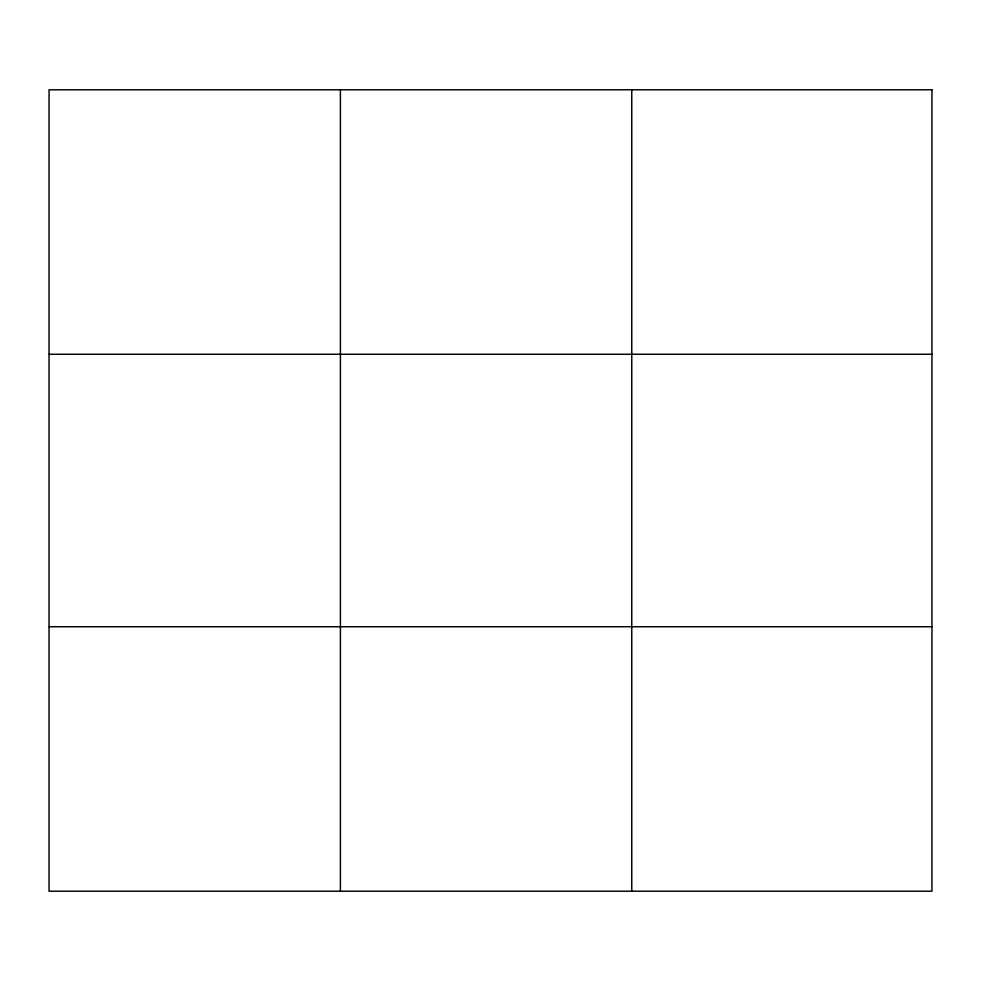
<?xml version="1.0" encoding="UTF-8"?>
<svg xmlns="http://www.w3.org/2000/svg" width="981" height="981" viewBox="0 0 981 981"><rect width="100%" height="100%" fill="white"/><g stroke="black" fill="none" stroke-linecap="round" stroke-linejoin="round"><path stroke-width="1.47" d="M340.407 89.786L340.407 891.214M631.764 89.786L631.764 891.214M49.05 354.264L931.95 354.264M49.05 626.736L931.95 626.736M931.95 89.786L931.95 891.214L49.05 891.214L49.05 89.786L931.95 89.786"/></g></svg>
